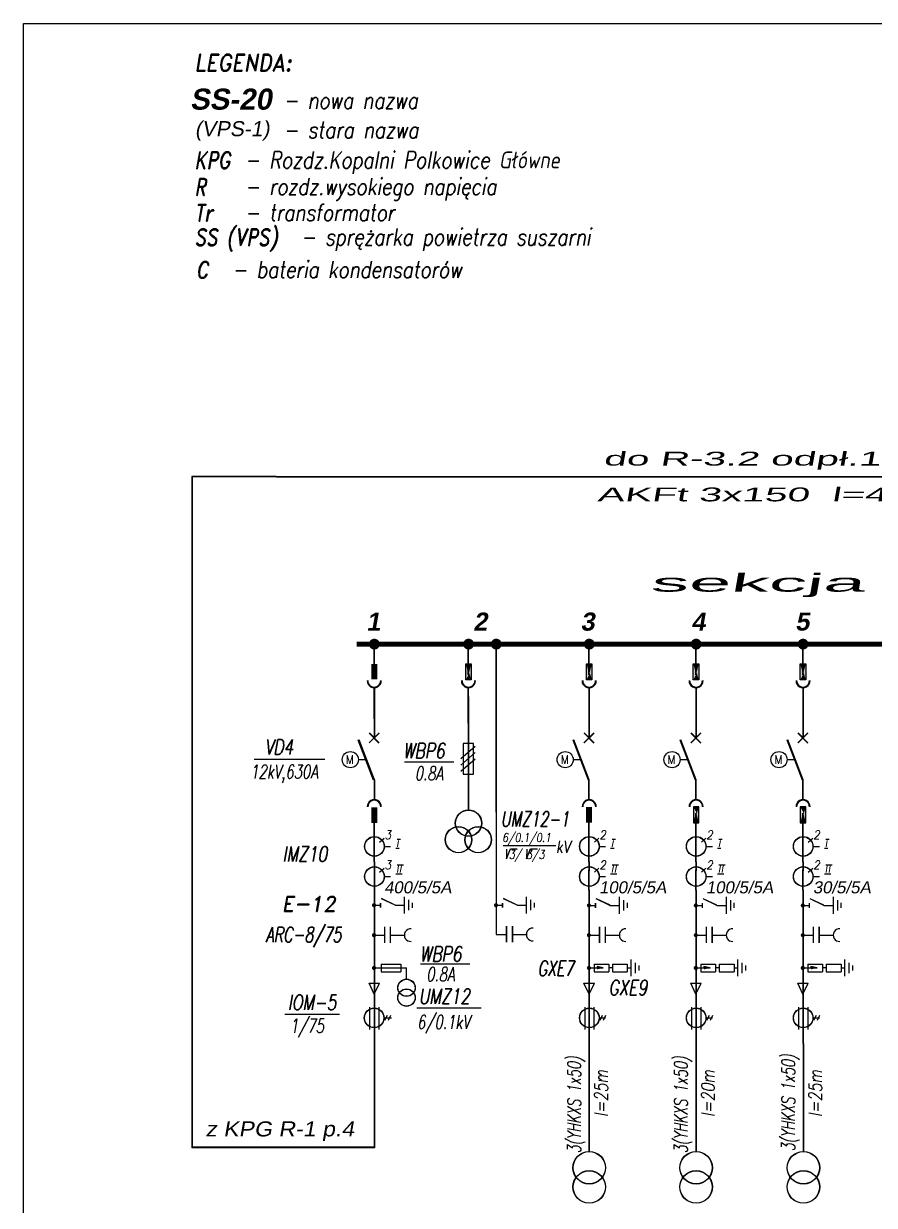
# Model space of a CAD drawing. Extents: x 0 to 420, y -3 to 298.
# Drawn here: x 0 to 141.5, y 98.6 to 295 of the extents above; entities that cross this region are included whole.
import ezdxf

# ---------------------------------------------------------------- set-up
doc = ezdxf.new("R2010")
doc.units = 0
doc.header["$MEASUREMENT"] = 0
doc.layers.get('0').update_dxf_attribs({"linetype": 'CONTINUOUS'})
doc.styles.add('ROMAND', font='romand', dxfattribs={"width": 0.9, "oblique": 10, "height": 3.8})
doc.styles.add('ROMANS', font='romans', dxfattribs={"width": 0.8, "oblique": 10, "height": 3})
doc.styles.add('styl2', font='arial.ttf', dxfattribs={"oblique": 10, "height": 5})
doc.styles.add('styl3', font='arialbd.ttf', dxfattribs={"oblique": 10, "height": 5})

msp = doc.modelspace()

# ---------------------------------------------------------------- linework, layer by layer
at = {"color": 7}
for p, q in [((0, 0), (0, 295)), ((0, 295), (420, 295)), ((42.01, 219.75), (27.98, 219.75)), ((27.98, 219.75), (27.98, 108.18)), ((42.07, 219.69), (28.04, 219.69)), ((28.04, 219.69), (28.04, 108.18)), ((42.01, 219.75), (171.06, 219.75)), ((42.07, 219.69), (171.06, 219.69)), ((58.27, 186.78), (58.27, 191.87)), ((58.32, 186.78), (58.32, 191.87)), ((73.93, 186.78), (73.93, 191.87)), ((73.98, 186.78), (73.98, 191.87)), ((78.55, 163.97), (78.55, 191.86)), ((78.59, 191.87), (78.59, 143.61)), ((94, 186.78), (94, 191.87)), ((94.06, 186.78), (94.06, 191.87)), ((111.77, 186.78), (111.77, 191.87)), ((111.82, 186.78), (111.82, 191.87)), ((129.56, 186.78), (129.56, 191.87)), ((129.61, 186.78), (129.61, 191.87)), ((58.28, 189.25), (58.28, 189.47)), ((58.33, 189.25), (58.33, 189.47)), ((58.27, 179.46), (58.27, 184.73)), ((58.27, 184.72), (58.27, 176.22)), ((58.32, 179.48), (58.32, 184.73)), ((58.32, 184.71), (58.32, 176.21)), ((73.93, 179.46), (73.93, 184.73)), ((73.98, 179.48), (73.98, 184.73)), ((94, 184.64), (94, 176.24)), ((94.06, 184.64), (94.06, 176.24)), ((111.77, 184.64), (111.77, 176.24)), ((111.82, 184.64), (111.82, 176.24)), ((129.56, 184.64), (129.56, 176.24)), ((129.61, 184.64), (129.61, 176.24)), ((58.27, 183.07), (58.27, 177.79)), ((58.32, 183.04), (58.32, 177.79)), ((73.93, 178.71), (73.93, 184.6)), ((73.93, 183.15), (73.93, 167.7)), ((73.93, 183.07), (73.93, 177.79)), ((73.98, 178.71), (73.98, 184.6)), ((73.98, 183.15), (73.98, 167.7)), ((73.98, 183.04), (73.98, 177.79)), ((57.43, 175.48), (59.1, 177.12)), ((59.09, 175.43), (57.46, 177.09)), ((57.47, 175.44), (59.13, 177.07)), ((59.12, 175.46), (57.49, 177.12)), ((93.17, 175.48), (94.84, 177.12)), ((94.83, 175.43), (93.19, 177.09)), ((93.21, 175.44), (94.87, 177.07)), ((94.86, 175.46), (93.23, 177.12)), ((110.94, 175.48), (112.6, 177.12)), ((112.59, 175.43), (110.96, 177.09)), ((110.98, 175.44), (112.63, 177.07)), ((112.63, 175.46), (110.99, 177.12)), ((128.73, 175.48), (130.39, 177.12)), ((130.38, 175.43), (128.75, 177.09)), ((128.77, 175.44), (130.42, 177.07)), ((130.41, 175.46), (128.78, 177.12)), ((58.19, 169.25), (55.65, 175.9)), ((58.25, 169.3), (55.7, 175.94)), ((58.32, 169.33), (55.77, 175.98)), ((75.1, 174.87), (72.7, 172.8)), ((93.93, 169.25), (91.38, 175.9)), ((93.98, 169.3), (91.44, 175.94)), ((94.06, 169.33), (91.51, 175.98)), ((111.7, 169.25), (109.15, 175.9)), ((111.75, 169.3), (109.21, 175.94)), ((111.82, 169.33), (109.28, 175.98)), ((129.49, 169.25), (126.94, 175.9)), ((129.54, 169.3), (126.99, 175.94)), ((129.61, 169.33), (127.07, 175.98)), ((75.1, 173.84), (72.7, 171.77)), ((38.34, 172.74), (50.09, 172.74)), ((55.66, 172.67), (56.87, 172.67)), ((63.34, 172.32), (71.55, 172.32)), ((75.1, 172.76), (72.7, 170.69)), ((91.4, 172.67), (92.61, 172.67)), ((109.17, 172.67), (110.37, 172.67)), ((126.95, 172.67), (128.16, 172.67)), ((58.27, 169.47), (58.27, 167.7)), ((58.32, 169.33), (58.32, 167.7)), ((94, 167.7), (94, 169.34)), ((94.06, 167.7), (94.06, 169.33)), ((111.77, 167.7), (111.77, 169.34)), ((111.82, 167.7), (111.82, 169.33)), ((129.56, 167.7), (129.56, 169.34)), ((129.61, 167.7), (129.61, 169.33)), ((58.27, 167.7), (58.27, 165.92)), ((58.32, 167.7), (58.32, 165.92)), ((73.93, 167.7), (73.93, 165.91)), ((73.98, 167.7), (73.98, 165.91)), ((94, 165.92), (94, 167.7)), ((94.06, 165.92), (94.06, 167.7)), ((111.77, 165.92), (111.77, 167.7)), ((111.82, 165.92), (111.82, 167.7)), ((129.56, 165.92), (129.56, 167.7)), ((129.61, 165.92), (129.61, 167.7)), ((73.93, 165.91), (73.93, 164.34)), ((73.98, 165.91), (73.98, 164.34)), ((78.55, 163.97), (78.55, 143.61)), ((94, 155.7), (94, 163.79)), ((94.06, 155.7), (94.06, 163.79)), ((111.77, 155.7), (111.77, 163.79)), ((111.82, 155.7), (111.82, 163.79)), ((129.56, 155.7), (129.56, 163.79)), ((129.61, 155.7), (129.61, 163.79)), ((58.27, 161.05), (58.27, 162.51)), ((58.32, 161.05), (58.32, 162.41)), ((58.27, 155.7), (58.27, 161.05)), ((58.32, 155.7), (58.32, 161.05)), ((59.18, 158.98), (59.93, 159.63)), ((62.1, 159.47), (62.67, 159.47)), ((94.92, 158.98), (95.67, 159.63)), ((97.84, 159.47), (98.4, 159.47)), ((112.69, 158.98), (113.43, 159.63)), ((115.61, 159.47), (116.17, 159.47)), ((130.47, 158.98), (131.22, 159.63)), ((133.4, 159.47), (133.96, 159.47)), ((59.94, 158.25), (61.03, 158.25)), ((61.87, 157.97), (62.43, 157.97)), ((79.74, 158.41), (88.51, 158.41)), ((80.27, 156.17), (80.93, 157.87)), ((80.32, 157.81), (80.27, 156.17)), ((80.93, 157.87), (82.01, 157.87)), ((82.01, 157.87), (81.99, 157.73)), ((83.63, 156.17), (84.29, 157.87)), ((83.68, 157.81), (83.63, 156.17)), ((84.29, 157.87), (85.37, 157.87)), ((85.37, 157.87), (85.35, 157.73)), ((95.68, 158.25), (96.76, 158.25)), ((97.61, 157.97), (98.17, 157.97)), ((113.45, 158.25), (114.53, 158.25)), ((115.37, 157.97), (115.94, 157.97)), ((131.23, 158.25), (132.32, 158.25)), ((133.16, 157.97), (133.72, 157.97)), ((58.27, 155.7), (58.27, 154.17)), ((58.32, 155.7), (58.32, 154.17)), ((62.1, 155.21), (62.67, 155.21)), ((62.59, 155.21), (63.15, 155.21)), ((94, 155.7), (94, 154.17)), ((94.06, 155.7), (94.06, 154.17)), ((97.84, 155.21), (98.4, 155.21)), ((98.33, 155.21), (98.89, 155.21)), ((111.77, 155.7), (111.77, 154.17)), ((111.82, 155.7), (111.82, 154.17)), ((115.61, 155.21), (116.17, 155.21)), ((116.09, 155.21), (116.66, 155.21)), ((129.56, 155.7), (129.56, 154.17)), ((129.61, 155.7), (129.61, 154.17)), ((133.4, 155.21), (133.96, 155.21)), ((133.88, 155.21), (134.45, 155.21)), ((58.27, 154.17), (58.27, 145.77)), ((58.32, 154.17), (58.32, 145.77)), ((59.18, 153.97), (59.93, 154.62)), ((59.94, 153.24), (61.03, 153.24)), ((61.87, 153.71), (62.43, 153.71)), ((62.35, 153.71), (62.92, 153.71)), ((94, 150.99), (94, 154.34)), ((94.06, 150.99), (94.06, 154.34)), ((94.92, 153.97), (95.67, 154.62)), ((95.68, 153.24), (96.76, 153.24)), ((97.61, 153.71), (98.17, 153.71)), ((98.09, 153.71), (98.65, 153.71)), ((111.77, 150.99), (111.77, 154.34)), ((111.82, 150.99), (111.82, 154.34)), ((112.69, 153.97), (113.43, 154.62)), ((113.45, 153.24), (114.53, 153.24)), ((115.37, 153.71), (115.94, 153.71)), ((115.86, 153.71), (116.42, 153.71)), ((129.56, 150.99), (129.56, 154.34)), ((129.61, 150.99), (129.61, 154.34)), ((130.47, 153.97), (131.22, 154.62)), ((131.23, 153.24), (132.32, 153.24)), ((133.16, 153.71), (133.72, 153.71)), ((133.65, 153.71), (134.21, 153.71)), ((58.27, 150.99), (58.27, 125.48)), ((58.32, 150.99), (58.32, 125.48)), ((61.76, 148.48), (59.49, 149.55)), ((61.77, 148.5), (59.5, 149.58)), ((63.3, 149.89), (63.3, 147.09)), ((64.02, 149.35), (64.02, 147.63)), ((82.04, 148.48), (79.77, 149.56)), ((82.05, 148.5), (79.78, 149.58)), ((83.59, 149.89), (83.59, 147.1)), ((84.31, 149.35), (84.31, 147.63)), ((94, 150.99), (94, 125.48)), ((94.06, 150.99), (94.06, 125.48)), ((97.49, 148.44), (95.22, 149.52)), ((97.51, 148.46), (95.24, 149.54)), ((99.04, 149.85), (99.04, 147.05)), ((99.76, 149.31), (99.76, 147.59)), ((111.77, 150.99), (111.77, 125.48)), ((111.82, 150.99), (111.82, 125.48)), ((115.26, 148.44), (112.99, 149.52)), ((115.28, 148.46), (113.01, 149.54)), ((116.81, 149.85), (116.81, 147.05)), ((117.53, 149.31), (117.53, 147.59)), ((129.56, 150.99), (129.56, 125.48)), ((129.61, 150.99), (129.61, 125.48)), ((133.05, 148.44), (130.78, 149.52)), ((133.06, 148.46), (130.79, 149.54)), ((134.6, 149.85), (134.6, 147.05)), ((135.32, 149.31), (135.32, 147.59)), ((58.27, 148.48), (59.35, 148.48)), ((59.3, 148.83), (59.3, 148.11)), ((59.35, 148.83), (59.35, 148.11)), ((61.76, 148.48), (63.3, 148.48)), ((64.61, 148.89), (64.61, 148.07)), ((78.55, 148.48), (79.63, 148.48)), ((79.59, 148.84), (79.59, 148.11)), ((79.63, 148.84), (79.63, 148.11)), ((82.04, 148.48), (83.59, 148.48)), ((84.9, 148.9), (84.9, 148.08)), ((94, 148.44), (95.09, 148.44)), ((95.04, 148.8), (95.04, 148.07)), ((95.09, 148.8), (95.09, 148.07)), ((97.49, 148.44), (99.04, 148.44)), ((100.35, 148.86), (100.35, 148.04)), ((111.77, 148.44), (112.85, 148.44)), ((112.81, 148.8), (112.81, 148.07)), ((112.85, 148.8), (112.85, 148.07)), ((115.26, 148.44), (116.81, 148.44)), ((118.12, 148.86), (118.12, 148.04)), ((129.56, 148.44), (130.64, 148.44)), ((130.6, 148.8), (130.6, 148.07)), ((130.64, 148.8), (130.64, 148.07)), ((133.05, 148.44), (134.6, 148.44)), ((135.91, 148.86), (135.91, 148.04)), ((58.27, 143.5), (60.02, 143.5)), ((60.99, 143.5), (63.32, 143.5)), ((78.55, 143.61), (80.3, 143.61)), ((81.28, 143.61), (83.6, 143.61)), ((94, 143.5), (95.75, 143.5)), ((96.73, 143.5), (99.06, 143.5)), ((111.77, 143.5), (113.52, 143.5)), ((114.5, 143.5), (116.82, 143.5)), ((129.56, 143.5), (131.31, 143.5)), ((132.29, 143.5), (134.61, 143.5)), ((100.96, 139.46), (100.96, 136.66)), ((118.73, 139.46), (118.73, 136.66)), ((136.51, 139.46), (136.51, 136.66)), ((58.32, 138.05), (63.67, 138.05)), ((59.45, 138.66), (62.73, 138.66)), ((62.73, 138.66), (62.73, 137.42)), ((63.67, 136.21), (63.67, 138.05)), ((65.99, 138.73), (74.2, 138.73)), ((94.06, 138.05), (96.37, 138.05)), ((94.85, 138.66), (97.3, 138.66)), ((96.39, 138.05), (95.36, 138.3)), ((95.36, 138.3), (95.36, 138.05)), ((97.3, 138.66), (97.3, 137.42)), ((97.91, 138.05), (97.3, 138.05)), ((97.91, 138.66), (100.36, 138.66)), ((100.36, 138.66), (100.36, 137.42)), ((100.36, 138.05), (100.96, 138.05)), ((101.67, 138.92), (101.67, 137.2)), ((102.27, 138.46), (102.27, 137.64)), ((111.82, 138.05), (114.14, 138.05)), ((112.62, 138.66), (115.07, 138.66)), ((114.15, 138.05), (113.13, 138.3)), ((113.13, 138.3), (113.13, 138.05)), ((115.07, 138.66), (115.07, 137.42)), ((115.68, 138.05), (115.07, 138.05)), ((115.68, 138.66), (118.13, 138.66)), ((118.13, 138.66), (118.13, 137.42)), ((118.13, 138.05), (118.73, 138.05)), ((119.44, 138.92), (119.44, 137.2)), ((120.03, 138.46), (120.03, 137.64)), ((129.61, 138.05), (131.93, 138.05)), ((130.41, 138.66), (132.86, 138.66)), ((131.94, 138.05), (130.91, 138.3)), ((130.91, 138.3), (130.91, 138.05)), ((132.86, 138.66), (132.86, 137.42)), ((133.47, 138.05), (132.86, 138.05)), ((133.47, 138.66), (135.92, 138.66)), ((135.92, 138.66), (135.92, 137.42)), ((135.92, 138.05), (136.51, 138.05)), ((137.23, 138.92), (137.23, 137.2)), ((137.82, 138.46), (137.82, 137.64)), ((58.29, 133.67), (57.43, 135.53)), ((58.29, 133.67), (59.15, 135.53)), ((94.03, 133.67), (93.17, 135.53)), ((94.03, 133.67), (94.9, 135.53)), ((111.8, 133.67), (110.94, 135.53)), ((111.8, 133.67), (112.66, 135.53)), ((129.59, 133.67), (128.73, 135.53)), ((129.59, 133.67), (130.45, 135.53)), ((43.44, 130.37), (52.55, 130.37)), ((57.53, 131.55), (57.53, 127.81)), ((59.06, 131.55), (59.06, 127.81)), ((59.9, 129.75), (61.15, 129.75)), ((59.94, 129.75), (61.03, 129.75)), ((60.43, 130.16), (60.02, 129.34)), ((61.01, 130.16), (60.6, 129.34)), ((65.38, 131.43), (76.08, 131.43)), ((93.31, 131.55), (93.31, 127.81)), ((94.84, 131.55), (94.84, 127.81)), ((95.68, 129.75), (96.76, 129.75)), ((96.21, 130.16), (95.8, 129.34)), ((96.78, 130.16), (96.38, 129.34)), ((111.07, 131.55), (111.07, 127.81)), ((112.61, 131.55), (112.61, 127.81)), ((113.45, 129.75), (114.53, 129.75)), ((113.98, 130.16), (113.57, 129.34)), ((114.55, 130.16), (114.14, 129.34)), ((128.86, 131.55), (128.86, 127.81)), ((130.39, 131.55), (130.39, 127.81)), ((131.23, 129.75), (132.32, 129.75)), ((131.76, 130.16), (131.35, 129.34)), ((132.34, 130.16), (131.93, 129.34)), ((58.27, 125.48), (58.27, 108.24)), ((58.32, 125.48), (58.32, 108.18)), ((94, 125.48), (94, 107.5)), ((94.06, 125.48), (94.06, 107.5)), ((111.77, 125.48), (111.77, 107.5)), ((111.82, 125.48), (111.82, 107.5)), ((129.61, 125.48), (129.61, 107.5)), ((129.67, 125.48), (129.67, 107.5)), ((42.07, 108.24), (27.98, 108.24)), ((42.01, 108.18), (27.98, 108.18)), ((58.32, 108.18), (42.01, 108.18)), ((58.27, 108.24), (42.07, 108.24))]:
    msp.add_line(p, q, dxfattribs=at)
for points, const_width in [([(57.87, 191.87, 1), (58.77, 191.87, 1)], 0.895), ([(73.53, 191.87, 1), (74.44, 191.87, 1)], 0.895), ([(79.05, 191.87, -1), (78.14, 191.87, -1)], 0.895), ([(93.6, 191.87, 1), (94.51, 191.87, 1)], 0.895), ([(111.37, 191.87, 1), (112.28, 191.87, 1)], 0.895), ([(129.16, 191.87, 1), (130.06, 191.87, 1)], 0.895), ([(58.09, 148.48, 1), (58.44, 148.48, 1)], 0.342), ([(78.38, 148.48, 1), (78.72, 148.48, 1)], 0.342), ([(93.83, 148.44, 1), (94.17, 148.44, 1)], 0.342), ([(111.6, 148.44, 1), (111.94, 148.44, 1)], 0.342), ([(129.39, 148.44, 1), (129.73, 148.44, 1)], 0.342), ([(58.09, 143.5, 1), (58.44, 143.5, 1)], 0.342), ([(93.83, 143.5, 1), (94.17, 143.5, 1)], 0.342), ([(111.6, 143.5, 1), (111.94, 143.5, 1)], 0.342), ([(129.39, 143.5, 1), (129.73, 143.5, 1)], 0.342), ([(58.09, 138.05, 1), (58.44, 138.05, 1)], 0.342), ([(93.83, 138.05, 1), (94.18, 138.05, 1)], 0.342), ([(111.6, 138.05, 1), (111.95, 138.05, 1)], 0.342), ([(129.39, 138.05, 1), (129.73, 138.05, 1)], 0.342)]:
    msp.add_lwpolyline(points, format="xyb", close=True, dxfattribs=dict(at, const_width=const_width))
for points, const_width in [([(55.38, 191.87), (170.13, 191.87)], 0.81), ([(58.32, 188.59), (58.32, 186)], 1), ([(58.32, 164.73), (58.32, 162.13)], 1), ([(94.02, 164.8), (94.02, 162.21)], 1), ([(60.02, 144.94), (60.02, 142.19)], 0.242), ([(60.99, 144.94), (60.99, 142.19)], 0.242), ([(80.3, 145.05), (80.3, 142.29)], 0.242), ([(81.28, 145.05), (81.28, 142.29)], 0.242), ([(95.75, 144.94), (95.75, 142.19)], 0.242), ([(96.73, 144.94), (96.73, 142.19)], 0.242), ([(113.52, 144.94), (113.52, 142.19)], 0.242), ([(114.5, 144.94), (114.5, 142.19)], 0.242), ([(131.31, 144.94), (131.31, 142.19)], 0.242), ([(132.29, 144.94), (132.29, 142.19)], 0.242)]:
    msp.add_lwpolyline(points, dxfattribs=dict(at, const_width=const_width))
for points in [[(73.51, 185.96), (73.51, 188.59), (74.43, 188.59), (74.43, 185.96)], [(93.59, 185.96), (93.59, 188.59), (94.5, 188.59), (94.5, 185.96)], [(93.59, 185.96), (93.59, 188.59), (94.5, 188.59), (94.5, 185.96)], [(111.35, 185.96), (111.35, 188.59), (112.27, 188.59), (112.27, 185.96)], [(111.35, 185.96), (111.35, 188.59), (112.27, 188.59), (112.27, 185.96)], [(129.14, 185.96), (129.14, 188.59), (130.06, 188.59), (130.06, 185.96)], [(129.14, 185.96), (129.14, 188.59), (130.06, 188.59), (130.06, 185.96)], [(73.06, 175.37), (73.06, 170.25), (74.79, 170.25), (74.79, 175.37)], [(111.36, 164.81), (111.36, 162.19), (112.28, 162.19), (112.28, 164.81)], [(129.15, 164.81), (129.15, 162.19), (130.07, 162.19), (130.07, 164.81)]]:
    msp.add_lwpolyline(points, close=True, dxfattribs=at)
for points in [[(59.45, 138.66), (59.45, 137.42), (62.73, 137.42)], [(94.85, 138.66), (94.85, 137.42), (97.3, 137.42)], [(97.91, 138.66), (97.91, 137.42), (100.36, 137.42)], [(112.62, 138.66), (112.62, 137.42), (115.07, 137.42)], [(115.68, 138.66), (115.68, 137.42), (118.13, 137.42)], [(130.41, 138.66), (130.41, 137.42), (132.86, 137.42)], [(133.47, 138.66), (133.47, 137.42), (135.92, 137.42)], [(57.43, 135.53), (59.15, 135.53)], [(93.17, 135.53), (94.9, 135.53)], [(110.94, 135.53), (112.66, 135.53)], [(128.73, 135.53), (130.45, 135.53)], [(67.59, 134.89), (67.59, 134.89)]]:
    msp.add_lwpolyline(points, dxfattribs=at)
for centre, radius in [((54.32, 172.67), 1.34), ((90.05, 172.67), 1.34), ((107.82, 172.67), 1.34), ((125.61, 172.67), 1.34), ((73.98, 162.13), 2.2), ((73.98, 162.13), 2.16), ((72.31, 159.37), 2.2), ((72.31, 159.37), 2.16), ((75.58, 159.37), 2.2), ((75.58, 159.37), 2.16), ((58.34, 158.25), 1.64), ((58.34, 158.25), 1.61), ((94.07, 158.25), 1.64), ((94.07, 158.25), 1.61), ((111.84, 158.25), 1.64), ((111.84, 158.25), 1.61), ((129.63, 158.25), 1.64), ((129.63, 158.25), 1.61), ((58.34, 153.24), 1.64), ((58.34, 153.24), 1.61), ((94.07, 153.24), 1.64), ((94.07, 153.24), 1.61), ((111.84, 153.24), 1.64), ((111.84, 153.24), 1.61), ((129.63, 153.24), 1.64), ((129.63, 153.24), 1.61), ((63.67, 134.76), 1.45), ((63.67, 134.76), 1.42), ((63.67, 133.12), 1.45), ((63.67, 133.12), 1.42), ((58.29, 129.75), 1.64), ((58.29, 129.75), 1.61), ((94.07, 129.75), 1.64), ((94.07, 129.75), 1.61), ((111.84, 129.75), 1.64), ((111.84, 129.75), 1.61), ((129.63, 129.75), 1.64), ((129.63, 129.75), 1.61), ((94.05, 104.85), 2.71), ((94.05, 104.85), 2.68), ((111.82, 104.85), 2.71), ((111.82, 104.85), 2.68), ((129.66, 104.85), 2.71), ((129.66, 104.85), 2.68), ((94.05, 101.65), 2.71), ((94.05, 101.65), 2.68), ((111.82, 101.65), 2.71), ((111.82, 101.65), 2.68), ((129.66, 101.65), 2.71), ((129.66, 101.65), 2.68)]:
    msp.add_circle(centre, radius, dxfattribs=at)
for centre, radius, start, end in [((58.3, 185.78), 1.17, 177.9025, 2.0975), ((58.3, 185.78), 1.07, 177.7083, 2.2917), ((73.97, 185.78), 1.17, 177.9025, 2.0975), ((73.97, 185.78), 1.07, 177.7083, 2.2917), ((94.04, 185.78), 1.17, 177.9025, 2.0975), ((94.04, 185.78), 1.07, 177.7083, 2.2917), ((111.81, 185.78), 1.17, 177.9025, 2.0975), ((111.81, 185.78), 1.07, 177.7083, 2.2917), ((129.6, 185.78), 1.17, 177.9025, 2.0975), ((129.6, 185.78), 1.07, 177.7083, 2.2917), ((58.31, 164.85), 1.17, 357.9025, 182.0975), ((58.31, 164.85), 1.07, 357.7083, 182.2917), ((94.05, 164.85), 1.17, 357.9025, 182.0975), ((94.05, 164.85), 1.07, 357.7083, 182.2917), ((111.82, 164.85), 1.17, 357.9025, 182.0975), ((111.82, 164.85), 1.07, 357.7083, 182.2917), ((129.6, 164.85), 1.17, 357.9025, 182.0975), ((129.6, 164.85), 1.07, 357.7083, 182.2917), ((64.38, 143.51), 1.06, 87.7083, 272.2917), ((84.66, 143.61), 1.06, 87.7083, 272.2917), ((100.12, 143.51), 1.06, 87.7083, 272.2917), ((117.88, 143.51), 1.06, 87.7083, 272.2917), ((135.67, 143.51), 1.06, 87.7083, 272.2917)]:
    msp.add_arc(centre, radius, start, end, dxfattribs=at)
for points in [[(74.43, 185.96), (74.43, 188.59), (73.51, 188.59), (73.51, 185.96)], [(74.43, 188.59), (73.51, 188.59), (73.98, 186.86)], [(94.5, 185.96), (94.5, 188.59), (93.59, 188.59), (93.59, 185.96)], [(94.5, 188.59), (93.59, 188.59), (94.05, 186.86)], [(112.27, 185.96), (112.27, 188.59), (111.35, 188.59), (111.35, 185.96)], [(112.27, 188.59), (111.35, 188.59), (111.82, 186.86)], [(130.06, 188.59), (129.14, 188.59), (129.6, 186.86)], [(130.06, 185.96), (130.06, 188.59), (129.14, 188.59), (129.14, 185.96)], [(74.43, 185.96), (73.51, 185.96), (74.09, 187.06)], [(94.5, 185.96), (93.59, 185.96), (94.16, 187.06)], [(112.27, 185.96), (111.35, 185.96), (111.93, 187.06)], [(130.06, 185.96), (129.14, 185.96), (129.72, 187.06)], [(112.28, 164.81), (112.28, 162.19), (111.36, 162.19), (111.36, 164.81)], [(112.28, 164.81), (111.36, 164.81), (111.94, 163.71)], [(112.28, 162.19), (111.36, 162.19), (111.82, 163.91)], [(130.07, 164.81), (130.07, 162.19), (129.15, 162.19), (129.15, 164.81)], [(130.07, 164.81), (129.15, 164.81), (129.73, 163.71)], [(130.07, 164.81), (129.15, 164.81), (129.73, 163.71)], [(130.07, 162.19), (129.15, 162.19), (129.61, 163.91)], [(96.39, 138.05), (95.36, 138.3), (95.36, 137.81)], [(114.15, 138.05), (113.13, 138.3), (113.13, 137.81)], [(131.94, 138.05), (130.91, 138.3), (130.91, 137.81)]]:
    msp.add_solid(points, dxfattribs=at)

# ---------------------------------------------------------------- texts
at = {"color": 7, "oblique": 10}
for s, height, style, width, p in [('LEGENDA:', 2.8, 'ROMAND', 0.9, (28.4, 287.1)), ('- nowa nazwa', 2.8, 'ROMANS', 0.8, (43.2, 280.85)), ('- stara nazwa', 2.8, 'ROMANS', 0.8, (43.2, 275.94)), ('KPG', 2.8, 'ROMAND', 0.8, (28.4, 270.89)), ('- Rozdz.Kopalni Polkowice Główne', 2.8, 'ROMANS', 0.8, (36.79, 270.95)), ('R', 2.8, 'ROMAND', 0.8, (28.4, 266.46)), ('- rozdz.wysokiego napięcia', 2.8, 'ROMANS', 0.8, (36.79, 266.52)), ('Tr', 2.8, 'ROMAND', 0.8, (28.4, 262.16)), ('- transformator', 2.8, 'ROMANS', 0.8, (36.79, 262.21)), ('SS (VPS)', 2.8, 'ROMAND', 0.8, (28.4, 258.09)), ('- sprężarka powietrza suszarni', 2.8, 'ROMANS', 0.8, (46.09, 258.15)), ('C', 2.8, 'ROMAND', 0.8, (28.66, 252.67)), ('- bateria kondensatorów', 2.8, 'ROMANS', 0.8, (34.67, 252.73)), ('do R-3.2 odpł.1', 2.3, 'styl2', 2.1, (96.4, 221.55)), ('AKFt 3x150  l=430m', 2.3, 'styl2', 2.1, (95.35, 215.6)), (' sekcja A', 3, 'styl2', 3, (100.68, 200.59)), ('VD4', 2.5, 'ROMAND', 0.75, (40.08, 173.53)), ('WBP6', 2.5, 'ROMAND', 0.75, (63.1, 172.9)), ('12kV,630A', 2.3, 'ROMANS', 0.7, (37.66, 169.53)), ('0.8A', 2.3, 'ROMANS', 0.7, (65.04, 169.24)), ('UMZ12-1', 2.5, 'ROMAND', 0.7, (79.33, 161.55)), ('3', 1.44, 'ROMANS', 0.9, (60.01, 159.46)), ('I', 1.1, 'ROMANS', 0.9, (61.98, 158.16)), ('6/0.1/0.1', 1.44, 'ROMANS', 0.8, (79.57, 159.02)), ('kV', 2, 'ROMANS', 0.8, (88.48, 157.18)), ('2', 1.44, 'ROMANS', 0.9, (95.74, 159.46)), ('I', 1.1, 'ROMANS', 0.9, (97.72, 158.16)), ('2', 1.44, 'ROMANS', 0.9, (113.51, 159.46)), ('I', 1.1, 'ROMANS', 0.9, (115.49, 158.16)), ('2', 1.44, 'ROMANS', 0.9, (131.3, 159.46)), ('I', 1.1, 'ROMANS', 0.9, (133.27, 158.16)), ('IMZ10', 2.5, 'ROMAND', 0.75, (43.08, 155.73)), ('3/ 3/3', 1.44, 'ROMANS', 0.8, (80.68, 156.17)), ('3', 1.44, 'ROMANS', 0.9, (60.01, 154.45)), ('2', 1.44, 'ROMANS', 0.9, (95.74, 154.45)), ('2', 1.44, 'ROMANS', 0.9, (113.51, 154.45)), ('2', 1.44, 'ROMANS', 0.9, (131.3, 154.45)), ('I', 1.1, 'ROMANS', 0.9, (61.98, 153.9)), ('I', 1.1, 'ROMANS', 0.9, (62.46, 153.9)), ('I', 1.1, 'ROMANS', 0.9, (97.72, 153.9)), ('I', 1.1, 'ROMANS', 0.9, (98.2, 153.9)), ('I', 1.1, 'ROMANS', 0.9, (115.49, 153.9)), ('I', 1.1, 'ROMANS', 0.9, (115.97, 153.9)), ('I', 1.1, 'ROMANS', 0.9, (133.27, 153.9)), ('I', 1.1, 'ROMANS', 0.9, (133.76, 153.9)), ('ARC-8/75', 2.5, 'ROMAND', 0.7, (40.24, 142.35)), ('WBP6', 2.5, 'ROMAND', 0.75, (65.9, 139.13)), ('0.8A', 2.3, 'ROMANS', 0.7, (66.95, 135.88)), ('GXE7', 2.5, 'ROMAND', 0.7, (85.47, 136.74)), ('GXE9', 2.5, 'ROMAND', 0.75, (97.26, 133.52)), ('IOM-5', 2.5, 'ROMAND', 0.75, (43.96, 131.08)), ('UMZ12', 2.5, 'ROMAND', 0.75, (65.7, 132.1)), ('1/75', 2.3, 'ROMANS', 0.7, (44.27, 127.28)), ('6/0.1kV', 2.3, 'ROMANS', 0.7, (65.42, 127.91)), ('z KPG R-1 p.4', 2.5, 'styl2', 1.1, (30.2, 110.05))]:
    msp.add_text(s, height=height, dxfattribs=dict(at, style=style, width=width)).set_placement(p)
at = {"color": 6, "style": 'styl3', "oblique": 10}
msp.add_text('SS-20', height=3.5, dxfattribs=at).set_placement((27.66, 280.7))
at = {"color": 7, "oblique": 10}
for s, height, style, p in [('(VPS-1)', 2.5, 'styl2', (28.46, 276.29)), ('1', 3, 'styl3', (56.98, 194.12)), ('2', 3, 'styl3', (74.76, 194.12)), ('3', 3, 'styl3', (92.6, 194.12)), ('4', 3, 'styl3', (110.99, 194.12)), ('5', 3, 'styl3', (128.29, 194.12)), ('400/5/5A', 2, 'styl2', (59.95, 150.45)), ('100/5/5A', 2, 'styl2', (95.69, 150.45)), ('100/5/5A', 2, 'styl2', (113.46, 150.45)), ('30/5/5A', 2, 'styl2', (131.24, 150.45)), ('E-12', 2.5, 'ROMAND', (42.93, 147.45))]:
    msp.add_text(s, height=height, dxfattribs=dict(at, style=style)).set_placement(p)
at = {"color": 7, "style": 'ROMAND', "width": 0.9}
for p in [(53.57, 171.99), (89.31, 171.99), (107.08, 171.99), (124.87, 171.99)]:
    msp.add_text('M', height=1.44, dxfattribs=at).set_placement(p)
at = {"color": 7, "style": 'ROMANS', "oblique": 10}
for s, height, width, p in [('3(YHKXS 1x50)', 2.22, 0.7, (92.65, 107.23)), ('3(YHKXS 1x50)', 2.22, 0.7, (110.41, 107.23)), ('3(YHKXS 1x50)', 2.22, 0.7, (128.26, 107.57)), ('l=25m', 2.2, 0.8, (97.13, 113.27)), ('l=20m', 2.2, 0.8, (114.9, 113.27)), ('l=25m', 2.2, 0.8, (132.74, 113.27))]:
    msp.add_text(s, height=height, rotation=90, dxfattribs=dict(at, width=width)).set_placement(p)

doc.saveas('drawing.dxf')
